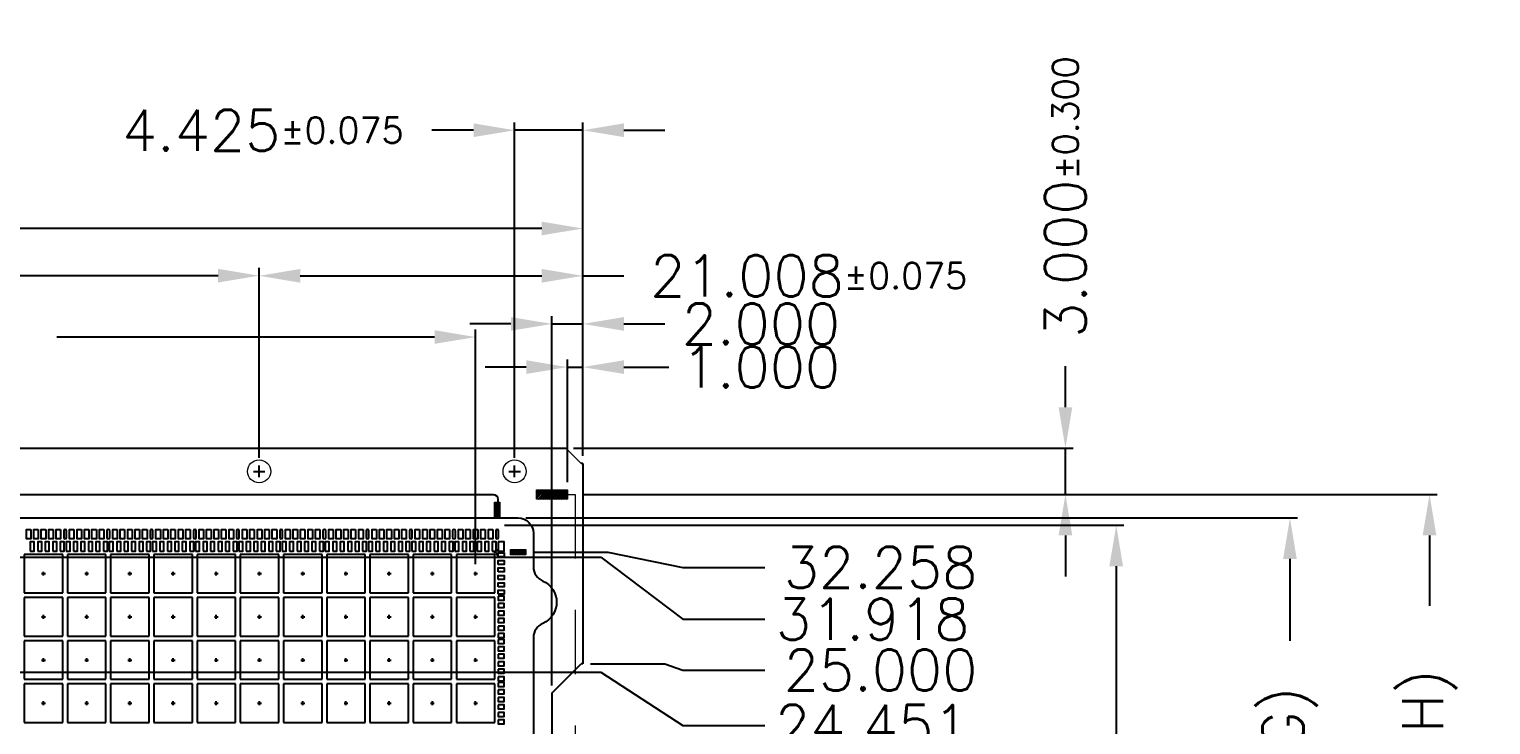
# Model space of a CAD drawing. Header units: millimetres. Extents: x 391.1 to 402, y 88.4 to 94.9.
# Drawn here: x 399.154 to 402, y 93.301 to 94.656 of the extents above; entities that cross this region are included whole.
import ezdxf

# ---------------------------------------------------------------- set-up
doc = ezdxf.new("R2010")
doc.units = ezdxf.units.MM
doc.header["$LTSCALE"] = 0.5
doc.header["$PDMODE"] = 98
for name, pattern in [('CENTER', [50.8, 31.75, -6.35, 6.35, -6.35]), ('HIDDEN', [0.375, 0.25, -0.125]), ('PHANTOM2', [31.75, 15.875, -3.175, 3.175, -3.175, 3.175, -3.175])]:
    doc.linetypes.add(name, pattern=pattern)
for name, color, linetype in [('BTM', 7, 'HIDDEN'), ('CEN', 2, 'CENTER'), ('DIM', 3, 'Continuous'), ('MOLD', 6, 'Continuous'), ('PKG', 1, 'PHANTOM2')]:
    doc.layers.add(name, color=color, linetype=linetype)
doc.styles.add('SIMPLEX', font='simplex.shx', dxfattribs={"bigfont": 'AllInOneBig.shx'})
doc.dimstyles.new('SHEET1', dxfattribs={"dimtxt": 0.08, "dimasz": 0.08, "dimexe": 0.015, "dimexo": 0.015, "dimgap": 0.027, "dimtad": 1, "dimdec": 3, "dimlfac": 33.333333, "dimrnd": 0.0005, "dimzin": 1, "dimtxsty": 'SIMPLEX', "dimcen": 0.1905, "dimclrd": 256, "dimclre": 256, "dimclrt": 256, "dimazin": 3, "dimtp": 0.03, "dimtm": 0.05, "dimtfac": 0.8, "dimtdec": 3, "dimtmove": 0, "dimatfit": 3, "dimfxl": 0.05, "dimtzin": 4, "dimlwd": -1, "dimlwe": -1})

# ---------------------------------------------------------------- blocks, each defined once
blk = doc.blocks.new('*D106')
at = {"layer": 'Defpoints', "color": 0, "ltscale": 0.1, "transparency": 16777216}
for p in [(396.3719, 93.6269), (400.5871, 93.5063), (396.3623, 92.6694)]:
    blk.add_point(p, dxfattribs=at)
at = {"layer": 'DIM', "ltscale": 0.1, "transparency": 16777216}
for p, q in [((396.3869, 93.6269), (400.2671, 93.6269)), ((400.2671, 93.6269), (400.4271, 93.5063)), ((400.4271, 93.5063), (400.5871, 93.5063))]:
    blk.add_line(p, q, dxfattribs=at)
at = {"layer": 'DIM', "ltscale": 0.1, "transparency": 16777216, "insert": (400.7969, 93.5063), "char_height": 0.08, "attachment_point": 5, "style": 'SIMPLEX'}
blk.add_mtext('\\A1;31.918', dxfattribs=at)
blk = doc.blocks.new('*D110')
at = {"layer": 'Defpoints', "color": 0, "ltscale": 0.1, "transparency": 16777216}
for p in [(400.1213, 93.6371), (400.5871, 93.6071), (396.3623, 92.6694)]:
    blk.add_point(p, dxfattribs=at)
at = {"layer": 'DIM', "ltscale": 0.1, "transparency": 16777216}
for p, q in [((400.1363, 93.6371), (400.2813, 93.6371)), ((400.2813, 93.6371), (400.4271, 93.6071)), ((400.4271, 93.6071), (400.5871, 93.6071))]:
    blk.add_line(p, q, dxfattribs=at)
at = {"layer": 'DIM', "ltscale": 0.1, "transparency": 16777216, "insert": (400.8122, 93.6071), "char_height": 0.08, "attachment_point": 5, "style": 'SIMPLEX'}
blk.add_mtext('\\A1;32.258', dxfattribs=at)
blk = doc.blocks.new('*D111')
at = {"layer": 'Defpoints', "color": 0, "ltscale": 0.1, "transparency": 16777216}
for p in [(396.3719, 93.4029), (400.5871, 93.2991), (396.3623, 92.6694)]:
    blk.add_point(p, dxfattribs=at)
at = {"layer": 'DIM', "ltscale": 0.1, "transparency": 16777216}
for p, q in [((396.3869, 93.4029), (400.2671, 93.4029)), ((400.2671, 93.4029), (400.4271, 93.2991)), ((400.4271, 93.2991), (400.5871, 93.2991))]:
    blk.add_line(p, q, dxfattribs=at)
at = {"layer": 'DIM', "ltscale": 0.1, "transparency": 16777216, "insert": (400.795, 93.2991), "char_height": 0.08, "attachment_point": 5, "style": 'SIMPLEX'}
blk.add_mtext('\\A1;24.451', dxfattribs=at)
blk = doc.blocks.new('*D112')
at = {"layer": 'Defpoints', "color": 0, "ltscale": 0.1, "transparency": 16777216}
for p in [(400.1993, 93.8394), (401.1722, 93.8394), (400.2173, 93.7494)]:
    blk.add_point(p, dxfattribs=at)
at = {"layer": 'DIM', "ltscale": 0.1, "transparency": 16777216}
for p, q in [((401.1722, 93.9194), (401.1722, 93.9994)), ((400.2143, 93.8394), (401.1872, 93.8394)), ((401.1722, 93.7494), (401.1722, 93.8394)), ((400.2323, 93.7494), (401.1872, 93.7494)), ((401.1722, 93.6694), (401.1722, 93.5894))]:
    blk.add_line(p, q, dxfattribs=at)
for points in [[(401.1588, 93.9194), (401.1855, 93.9194), (401.1722, 93.8394)], [(401.1588, 93.6694), (401.1855, 93.6694), (401.1722, 93.7494)]]:
    blk.add_solid(points, dxfattribs=at)
at = {"layer": 'DIM', "ltscale": 0.1, "transparency": 16777216, "insert": (401.1722, 94.3288), "char_height": 0.08, "attachment_point": 5, "rotation": 90, "style": 'SIMPLEX'}
blk.add_mtext('\\A1;3.000\\H0.05;%%P0.300', dxfattribs=at)
blk = doc.blocks.new('*D113')
at = {"layer": 'Defpoints', "color": 0, "ltscale": 0.1, "transparency": 16777216}
for p in [(400.2323, 93.9975), (400.2323, 93.8094), (400.2023, 93.7584)]:
    blk.add_point(p, dxfattribs=at)
at = {"layer": 'DIM', "ltscale": 0.1, "transparency": 16777216}
for p, q in [((400.2023, 93.7734), (400.2023, 94.0125)), ((400.2323, 93.8244), (400.2323, 94.0125)), ((400.1223, 93.9975), (400.0423, 93.9975)), ((400.2023, 93.9975), (400.2323, 93.9975)), ((400.3123, 93.9975), (400.3999, 93.9975))]:
    blk.add_line(p, q, dxfattribs=at)
for points in [[(400.1223, 94.0109), (400.1223, 93.9842), (400.2023, 93.9975)], [(400.3123, 94.0109), (400.3123, 93.9842), (400.2323, 93.9975)]]:
    blk.add_solid(points, dxfattribs=at)
at = {"layer": 'DIM', "ltscale": 0.1, "transparency": 16777216, "insert": (400.5793, 93.9975), "char_height": 0.08, "attachment_point": 5, "style": 'SIMPLEX'}
blk.add_mtext('\\A1;1.000', dxfattribs=at)
blk = doc.blocks.new('*D114')
at = {"layer": 'Defpoints', "color": 0, "ltscale": 0.1, "transparency": 16777216}
for p in [(400.2323, 94.0817), (400.2323, 93.8094), (400.1723, 93.3624)]:
    blk.add_point(p, dxfattribs=at)
at = {"layer": 'DIM', "ltscale": 0.1, "transparency": 16777216}
for p, q in [((400.1723, 93.3774), (400.1723, 94.0967)), ((400.2323, 93.8244), (400.2323, 94.0967)), ((400.0923, 94.0817), (400.0123, 94.0817)), ((400.1723, 94.0817), (400.2323, 94.0817)), ((400.3123, 94.0817), (400.3923, 94.0817))]:
    blk.add_line(p, q, dxfattribs=at)
for points in [[(400.0923, 94.095), (400.0923, 94.0684), (400.1723, 94.0817)], [(400.3123, 94.095), (400.3123, 94.0684), (400.2323, 94.0817)]]:
    blk.add_solid(points, dxfattribs=at)
at = {"layer": 'DIM', "ltscale": 0.1, "transparency": 16777216, "insert": (400.5793, 94.0817), "char_height": 0.08, "attachment_point": 5, "style": 'SIMPLEX'}
blk.add_mtext('\\A1;2.000', dxfattribs=at)
blk = doc.blocks.new('*D115')
at = {"layer": 'Defpoints', "color": 0, "ltscale": 0.1, "transparency": 16777216}
for p in [(400.2323, 94.1754), (399.602, 93.8056), (400.2323, 93.8094)]:
    blk.add_point(p, dxfattribs=at)
at = {"layer": 'DIM', "ltscale": 0.1, "transparency": 16777216}
for p, q in [((399.602, 93.8206), (399.602, 94.1904)), ((400.2323, 93.8244), (400.2323, 94.1904)), ((399.682, 94.1754), (400.1523, 94.1754)), ((400.2323, 94.1754), (400.3123, 94.1754))]:
    blk.add_line(p, q, dxfattribs=at)
for points in [[(399.682, 94.1888), (399.682, 94.1621), (399.602, 94.1754)], [(400.1523, 94.1888), (400.1523, 94.1621), (400.2323, 94.1754)]]:
    blk.add_solid(points, dxfattribs=at)
at = {"layer": 'DIM', "ltscale": 0.1, "transparency": 16777216, "insert": (400.6721, 94.1754), "char_height": 0.08, "attachment_point": 5, "style": 'SIMPLEX'}
blk.add_mtext('\\A1;21.008\\H0.05;%%P0.075', dxfattribs=at)
blk = doc.blocks.new('*D142')
at = {"layer": 'Defpoints', "color": 0, "ltscale": 0.1, "transparency": 16777216}
for p in [(400.2323, 94.2676), (392.4923, 93.8094), (400.2323, 93.8094)]:
    blk.add_point(p, dxfattribs=at)
at = {"layer": 'DIM', "ltscale": 0.1, "transparency": 16777216}
for p, q in [((392.4923, 93.8244), (392.4923, 94.2826)), ((392.5723, 94.2676), (395.0168, 94.2676)), ((400.1523, 94.2676), (395.8184, 94.2676)), ((400.2323, 93.8244), (400.2323, 94.2826))]:
    blk.add_line(p, q, dxfattribs=at)
for points in [[(392.5723, 94.2809), (392.5723, 94.2543), (392.4923, 94.2676)], [(400.1523, 94.2809), (400.1523, 94.2543), (400.2323, 94.2676)]]:
    blk.add_solid(points, dxfattribs=at)
at = {"layer": 'DIM', "ltscale": 0.1, "transparency": 16777216, "insert": (395.4176, 94.2676), "char_height": 0.08, "attachment_point": 5, "style": 'SIMPLEX'}
blk.add_mtext('\\A1;258.000\\H0.05;%%p0.100', dxfattribs=at)
blk = doc.blocks.new('*D152')
at = {"layer": 'Defpoints', "color": 0, "ltscale": 0.1, "transparency": 16777216}
for p in [(400.2323, 93.4194), (400.5871, 93.4071), (396.3623, 92.6694)]:
    blk.add_point(p, dxfattribs=at)
at = {"layer": 'DIM', "ltscale": 0.1, "transparency": 16777216}
for p, q in [((400.2473, 93.4194), (400.3923, 93.4194)), ((400.3923, 93.4194), (400.4271, 93.4071)), ((400.4271, 93.4071), (400.5871, 93.4071))]:
    blk.add_line(p, q, dxfattribs=at)
at = {"layer": 'DIM', "ltscale": 0.1, "transparency": 16777216, "insert": (400.8122, 93.4071), "char_height": 0.08, "attachment_point": 5, "style": 'SIMPLEX'}
blk.add_mtext('\\A1;25.000', dxfattribs=at)
blk = doc.blocks.new('*D153')
at = {"layer": 'Defpoints', "color": 0, "ltscale": 0.1, "transparency": 16777216}
for p in [(400.1063, 93.7036), (400.1062, 91.6351), (401.6094, 91.6351)]:
    blk.add_point(p, dxfattribs=at)
at = {"layer": 'DIM', "ltscale": 0.1, "transparency": 16777216}
for p, q in [((400.1213, 93.7036), (401.6244, 93.7036)), ((401.6094, 93.6236), (401.6094, 93.4644)), ((401.6094, 91.7151), (401.6094, 91.8751)), ((400.1212, 91.6351), (401.6244, 91.6351))]:
    blk.add_line(p, q, dxfattribs=at)
for points in [[(401.5961, 93.6236), (401.6227, 93.6236), (401.6094, 93.7036)], [(401.5961, 91.7151), (401.6227, 91.7151), (401.6094, 91.6351)]]:
    blk.add_solid(points, dxfattribs=at)
at = {"layer": 'DIM', "ltscale": 0.1, "transparency": 16777216, "insert": (401.6094, 92.6697), "char_height": 0.08, "attachment_point": 5, "rotation": 90, "style": 'SIMPLEX'}
blk.add_mtext('\\A1;68.95X122.52(MOLD PKG)', dxfattribs=at)
blk = doc.blocks.new('*D154')
at = {"layer": 'Defpoints', "color": 0, "ltscale": 0.1, "transparency": 16777216}
for p in [(400.0646, 93.6894), (401.2711, 93.6894), (400.0646, 91.6494)]:
    blk.add_point(p, dxfattribs=at)
at = {"layer": 'DIM', "ltscale": 0.1, "transparency": 16777216}
for p, q in [((400.0796, 93.6894), (401.2861, 93.6894)), ((401.2711, 93.6094), (401.2711, 93.2373)), ((401.2711, 91.7294), (401.2711, 92.1014)), ((400.0796, 91.6494), (401.2861, 91.6494))]:
    blk.add_line(p, q, dxfattribs=at)
for points in [[(401.2577, 93.6094), (401.2844, 93.6094), (401.2711, 93.6894)], [(401.2577, 91.7294), (401.2844, 91.7294), (401.2711, 91.6494)]]:
    blk.add_solid(points, dxfattribs=at)
at = {"layer": 'DIM', "ltscale": 0.1, "transparency": 16777216, "insert": (401.2711, 92.6694), "char_height": 0.08, "attachment_point": 5, "rotation": 90, "style": 'SIMPLEX'}
blk.add_mtext('\\A1;68.000X119.820\\P(EFFECTIVE AREA)', dxfattribs=at)
blk = doc.blocks.new('*D155')
at = {"layer": 'Defpoints', "color": 0, "ltscale": 0.1, "transparency": 16777216}
for p in [(399.602, 94.1757), (393.1225, 93.8056), (399.602, 93.8056)]:
    blk.add_point(p, dxfattribs=at)
at = {"layer": 'DIM', "ltscale": 0.1, "transparency": 16777216}
for p, q in [((393.1225, 93.8206), (393.1225, 94.1907)), ((399.602, 93.8206), (399.602, 94.1907)), ((393.2025, 94.1757), (396.4193, 94.1757)), ((399.522, 94.1757), (398.2991, 94.1757))]:
    blk.add_line(p, q, dxfattribs=at)
for points in [[(393.2025, 94.189), (393.2025, 94.1624), (393.1225, 94.1757)], [(399.522, 94.189), (399.522, 94.1624), (399.602, 94.1757)]]:
    blk.add_solid(points, dxfattribs=at)
at = {"layer": 'DIM', "ltscale": 0.1, "transparency": 16777216, "insert": (397.3592, 94.1757), "char_height": 0.08, "attachment_point": 5, "style": 'SIMPLEX'}
blk.add_mtext('\\A1;(19.635{\\H0.05;%%P0.025}X11=)215.985{\\H0.05;%%P0.050}', dxfattribs=at)
blk = doc.blocks.new('*D156')
at = {"layer": 'Defpoints', "color": 0, "ltscale": 0.1, "transparency": 16777216}
for p in [(400.0235, 94.0561), (396.5734, 93.5988), (400.0235, 93.5988)]:
    blk.add_point(p, dxfattribs=at)
at = {"layer": 'DIM', "ltscale": 0.1, "transparency": 16777216}
for p, q in [((396.5734, 93.6138), (396.5734, 94.0711)), ((400.0235, 93.6138), (400.0235, 94.0711)), ((396.6534, 94.0561), (397.3891, 94.0561)), ((399.9435, 94.0561), (399.2078, 94.0561))]:
    blk.add_line(p, q, dxfattribs=at)
for points in [[(396.6534, 94.0694), (396.6534, 94.0428), (396.5734, 94.0561)], [(399.9435, 94.0694), (399.9435, 94.0428), (400.0235, 94.0561)]]:
    blk.add_solid(points, dxfattribs=at)
at = {"layer": 'DIM', "ltscale": 0.1, "transparency": 16777216, "insert": (398.2985, 94.0561), "char_height": 0.08, "attachment_point": 5, "style": 'SIMPLEX'}
blk.add_mtext('\\A1;(2.805{\\H0.05;%%P0.025}X41=)115.005{\\H0.05;%%P0.050}', dxfattribs=at)
blk = doc.blocks.new('*D160')
at = {"layer": 'Defpoints', "color": 0, "ltscale": 0.1, "transparency": 16777216}
for p in [(400.2173, 93.7494), (401.8812, 93.7494), (400.2173, 91.5894)]:
    blk.add_point(p, dxfattribs=at)
at = {"layer": 'DIM', "linetype": 'ByBlock', "ltscale": 0.1, "transparency": 16777216}
for p, q in [((400.2323, 93.7494), (401.8962, 93.7494)), ((401.8812, 93.6694), (401.8812, 93.5326)), ((401.8812, 91.6694), (401.8812, 91.8062)), ((400.2323, 91.5894), (401.8962, 91.5894))]:
    blk.add_line(p, q, dxfattribs=at)
at = {"layer": 'DIM', "ltscale": 0.1, "transparency": 16777216}
for points in [[(401.8678, 93.6694), (401.8945, 93.6694), (401.8812, 93.7494)], [(401.8678, 91.6694), (401.8945, 91.6694), (401.8812, 91.5894)]]:
    blk.add_solid(points, dxfattribs=at)
at = {"layer": 'DIM', "ltscale": 0.1, "transparency": 16777216, "insert": (401.8812, 92.6694), "char_height": 0.08, "attachment_point": 5, "rotation": 90, "style": 'SIMPLEX'}
blk.add_mtext('\\A1;72.000%%P0.500(TAPE WIDTH)', dxfattribs=at)
blk = doc.blocks.new('*U103')
at = {"layer": 'CEN', "ltscale": 0.005}
for p, q in [((-0.00375, 0), (0.00375, 0)), ((0, -0.00375), (0, 0.00375))]:
    blk.add_line(p, q, dxfattribs=at)
at = {"layer": 'PKG', "ltscale": 0.05}
blk.add_lwpolyline([(-0.0375, -0.0375), (0.0375, -0.0375), (0.0375, 0.0375), (-0.0375, 0.0375)], close=True, dxfattribs=at)
blk = doc.blocks.new('*U104')
at = {"color": 0, "linetype": 'ByBlock', "lineweight": -2, "transparency": 16777216}
for p in [(2.60865, 1.8513), (2.6928, 1.8513), (2.77695, 1.8513), (2.8611, 1.8513), (2.94525, 1.8513), (3.0294, 1.8513), (3.11355, 1.8513), (3.1977, 1.8513), (3.28185, 1.8513), (3.366, 1.8513), (3.45015, 1.8513), (2.60865, 1.76715), (2.6928, 1.76715), (2.77695, 1.76715), (2.8611, 1.76715), (2.94525, 1.76715), (3.0294, 1.76715), (3.11355, 1.76715), (3.1977, 1.76715), (3.28185, 1.76715), (3.366, 1.76715), (3.45015, 1.76715), (2.60865, 1.683), (2.6928, 1.683), (2.77695, 1.683), (2.8611, 1.683), (2.94525, 1.683), (3.0294, 1.683), (3.11355, 1.683), (3.1977, 1.683), (3.28185, 1.683), (3.366, 1.683), (3.45015, 1.683), (2.60865, 1.59885), (2.6928, 1.59885), (2.77695, 1.59885), (2.8611, 1.59885), (2.94525, 1.59885), (3.0294, 1.59885), (3.11355, 1.59885), (3.1977, 1.59885), (3.28185, 1.59885), (3.366, 1.59885), (3.45015, 1.59885)]:
    blk.add_blockref('*U103', p, dxfattribs=at)
blk = doc.blocks.new('*D208')
at = {"layer": 'Defpoints', "color": 0, "ltscale": 0.1, "transparency": 16777216}
for p in [(400.0995, 94.4591), (400.0995, 93.8056), (400.2323, 93.8094)]:
    blk.add_point(p, dxfattribs=at)
at = {"layer": 'DIM', "ltscale": 0.1, "transparency": 16777216}
for p, q in [((400.0995, 93.8206), (400.0995, 94.4741)), ((400.2323, 93.8244), (400.2323, 94.4741)), ((400.0195, 94.4591), (399.9384, 94.4591)), ((400.2323, 94.4591), (400.0995, 94.4591)), ((400.3123, 94.4591), (400.3923, 94.4591))]:
    blk.add_line(p, q, dxfattribs=at)
for points in [[(400.0195, 94.4725), (400.0195, 94.4458), (400.0995, 94.4591)], [(400.3123, 94.4725), (400.3123, 94.4458), (400.2323, 94.4591)]]:
    blk.add_solid(points, dxfattribs=at)
at = {"layer": 'DIM', "ltscale": 0.1, "transparency": 16777216, "insert": (399.609, 94.4591), "char_height": 0.08, "attachment_point": 5, "rotation": 0, "style": 'SIMPLEX'}
blk.add_mtext('\\A1;4.425\\H0.05;%%P0.075', dxfattribs=at)

msp = doc.modelspace()

# ---------------------------------------------------------------- hatches: boundary and pattern name
at = {"ltscale": 0.1}
h = msp.add_hatch(dxfattribs=at)
h.set_pattern_fill('ANSI31', color=256, scale=0.001, style=0)
h.set_pattern_definition([(45, (396.3622512, 92.6693945), (-0.002245064, 0.002245064), [])])
h.paths.add_polyline_path([(400.202251, 93.758395), (400.142251, 93.758395), (400.142251, 93.749395), (400.202251, 93.749395)])
h.paths.add_polyline_path([(400.202251, 93.749395), (400.142251, 93.749395), (400.142251, 93.740395), (400.202251, 93.740395)])
h = msp.add_hatch(dxfattribs=at)
h.set_pattern_fill('ANSI31', color=256, scale=0.001, style=0)
h.set_pattern_definition([(45, (396.444901, 92.6693945), (-0.002245064, 0.002245064), [])])
h.paths.add_polyline_path([(400.060351, 93.734395), (400.070851, 93.734395), (400.070851, 93.718645), (400.060351, 93.718645)])
h.paths.add_polyline_path([(400.060351, 93.718645), (400.070851, 93.718645), (400.070851, 93.711412), (400.060351, 93.711412)])
h.paths.add_polyline_path([(400.060351, 93.711412), (400.070851, 93.711412), (400.070851, 93.704395), (400.060351, 93.704395)])
h = msp.add_hatch(dxfattribs=at)
h.set_pattern_fill('ANSI31', color=256, scale=0.001, style=0)
h.set_pattern_definition([(45, (396.3712514, 92.6687154), (-0.002245064, 0.002245064), [])])
h.paths.add_polyline_path([(400.091251, 93.63187), (400.121251, 93.63187), (400.121251, 93.64237), (400.091251, 93.64237)])

# ---------------------------------------------------------------- linework, layer by layer
at = {"ltscale": 0.3}
for p, q in [((392.525251, 93.839395), (400.199251, 93.839395)), ((400.232251, 93.809395), (400.232251, 93.419395)), ((400.172251, 93.362395), (400.229251, 93.419395)), ((400.232251, 93.419395), (400.229251, 93.419395)), ((400.172251, 93.362395), (400.172251, 92.861395))]:
    msp.add_line(p, q, dxfattribs=at)
at = {"lineweight": 0, "ltscale": 0.1}
msp.add_line((400.229251, 93.809395), (400.199251, 93.839395), dxfattribs=at)
at = {"color": 1, "ltscale": 0.1}
for p, q in [((399.590776, 93.794395), (399.613276, 93.794395)), ((399.602026, 93.783145), (399.602026, 93.805645)), ((400.088251, 93.794395), (400.110751, 93.794395)), ((400.099501, 93.783145), (400.099501, 93.805645))]:
    msp.add_line(p, q, dxfattribs=at)
at = {"ltscale": 0.1}
msp.add_line((400.232251, 93.809395), (400.229251, 93.809395), dxfattribs=at)
at = {"linetype": 'HIDDEN', "lineweight": 0}
for points in [[(400.142251, 93.758395), (400.202251, 93.758395), (400.202251, 93.740395), (400.142251, 93.740395)], [(400.070851, 93.704395), (400.060351, 93.704395), (400.060351, 93.734395), (400.070851, 93.734395)], [(400.121251, 93.64237), (400.121251, 93.63187), (400.091251, 93.63187), (400.091251, 93.64237)]]:
    msp.add_lwpolyline(points, close=True, dxfattribs=at)
at = {"color": 2, "linetype": 'HIDDEN', "lineweight": 0}
msp.add_lwpolyline([(392.507251, 93.749395), (400.217251, 93.749395), (400.217251, 91.589395), (392.507251, 91.589395)], close=True, dxfattribs=at)
at = {"color": 6, "linetype": 'Continuous', "lineweight": 25}
msp.add_lwpolyline([(400.067252, 93.703645), (400.067252, 93.739645, 0.41421356), (400.058252, 93.748645), (396.538651, 93.748645, 0.41421356), (396.529651, 93.739645), (396.529651, 93.703645)], format="xyb", dxfattribs=at)
at = {"ltscale": 0.1}
for points in [[(399.157201, 93.68092), (399.157201, 93.66292), (399.148651, 93.66292), (399.148651, 93.68092)], [(399.171751, 93.68092), (399.171751, 93.66292), (399.163201, 93.66292), (399.163201, 93.68092)], [(399.186301, 93.68092), (399.186301, 93.66292), (399.177751, 93.66292), (399.177751, 93.68092)], [(399.200851, 93.68092), (399.200851, 93.66292), (399.192301, 93.66292), (399.192301, 93.68092)], [(399.215401, 93.68092), (399.215401, 93.66292), (399.206851, 93.66292), (399.206851, 93.68092)], [(399.241351, 93.68092), (399.241351, 93.66292), (399.232801, 93.66292), (399.232801, 93.68092)], [(399.255901, 93.68092), (399.255901, 93.66292), (399.247351, 93.66292), (399.247351, 93.68092)], [(399.270451, 93.68092), (399.270451, 93.66292), (399.261901, 93.66292), (399.261901, 93.68092)], [(399.285001, 93.68092), (399.285001, 93.66292), (399.276451, 93.66292), (399.276451, 93.68092)], [(399.299551, 93.68092), (399.299551, 93.66292), (399.291001, 93.66292), (399.291001, 93.68092)], [(399.325501, 93.68092), (399.325501, 93.66292), (399.316951, 93.66292), (399.316951, 93.68092)], [(399.340051, 93.68092), (399.340051, 93.66292), (399.331501, 93.66292), (399.331501, 93.68092)], [(399.354601, 93.68092), (399.354601, 93.66292), (399.346051, 93.66292), (399.346051, 93.68092)], [(399.369151, 93.68092), (399.369151, 93.66292), (399.360601, 93.66292), (399.360601, 93.68092)], [(399.383701, 93.68092), (399.383701, 93.66292), (399.375151, 93.66292), (399.375151, 93.68092)], [(399.409651, 93.68092), (399.409651, 93.66292), (399.401101, 93.66292), (399.401101, 93.68092)], [(399.424201, 93.68092), (399.424201, 93.66292), (399.415651, 93.66292), (399.415651, 93.68092)], [(399.438751, 93.68092), (399.438751, 93.66292), (399.430201, 93.66292), (399.430201, 93.68092)], [(399.453301, 93.68092), (399.453301, 93.66292), (399.444751, 93.66292), (399.444751, 93.68092)], [(399.467851, 93.68092), (399.467851, 93.66292), (399.459301, 93.66292), (399.459301, 93.68092)], [(399.493801, 93.68092), (399.493801, 93.66292), (399.485251, 93.66292), (399.485251, 93.68092)], [(399.508351, 93.68092), (399.508351, 93.66292), (399.499801, 93.66292), (399.499801, 93.68092)], [(399.522901, 93.68092), (399.522901, 93.66292), (399.514351, 93.66292), (399.514351, 93.68092)], [(399.537451, 93.68092), (399.537451, 93.66292), (399.528901, 93.66292), (399.528901, 93.68092)], [(399.552001, 93.68092), (399.552001, 93.66292), (399.543451, 93.66292), (399.543451, 93.68092)], [(399.577951, 93.68092), (399.577951, 93.66292), (399.569401, 93.66292), (399.569401, 93.68092)], [(399.592501, 93.68092), (399.592501, 93.66292), (399.583951, 93.66292), (399.583951, 93.68092)], [(399.607051, 93.68092), (399.607051, 93.66292), (399.598501, 93.66292), (399.598501, 93.68092)], [(399.621601, 93.68092), (399.621601, 93.66292), (399.613051, 93.66292), (399.613051, 93.68092)], [(399.636151, 93.68092), (399.636151, 93.66292), (399.627601, 93.66292), (399.627601, 93.68092)], [(399.662101, 93.68092), (399.662101, 93.66292), (399.653551, 93.66292), (399.653551, 93.68092)], [(399.676651, 93.68092), (399.676651, 93.66292), (399.668101, 93.66292), (399.668101, 93.68092)], [(399.691201, 93.68092), (399.691201, 93.66292), (399.682651, 93.66292), (399.682651, 93.68092)], [(399.705751, 93.68092), (399.705751, 93.66292), (399.697201, 93.66292), (399.697201, 93.68092)], [(399.720301, 93.68092), (399.720301, 93.66292), (399.711751, 93.66292), (399.711751, 93.68092)], [(399.746251, 93.68092), (399.746251, 93.66292), (399.737701, 93.66292), (399.737701, 93.68092)], [(399.760801, 93.68092), (399.760801, 93.66292), (399.752251, 93.66292), (399.752251, 93.68092)], [(399.775351, 93.68092), (399.775351, 93.66292), (399.766801, 93.66292), (399.766801, 93.68092)], [(399.789901, 93.68092), (399.789901, 93.66292), (399.781351, 93.66292), (399.781351, 93.68092)], [(399.804451, 93.68092), (399.804451, 93.66292), (399.795901, 93.66292), (399.795901, 93.68092)], [(399.830401, 93.68092), (399.830401, 93.66292), (399.821851, 93.66292), (399.821851, 93.68092)], [(399.844951, 93.68092), (399.844951, 93.66292), (399.836401, 93.66292), (399.836401, 93.68092)], [(399.859501, 93.68092), (399.859501, 93.66292), (399.850951, 93.66292), (399.850951, 93.68092)], [(399.874051, 93.68092), (399.874051, 93.66292), (399.865501, 93.66292), (399.865501, 93.68092)], [(399.888601, 93.68092), (399.888601, 93.66292), (399.880051, 93.66292), (399.880051, 93.68092)], [(399.914551, 93.68092), (399.914551, 93.66292), (399.906001, 93.66292), (399.906001, 93.68092)], [(399.929101, 93.68092), (399.929101, 93.66292), (399.920551, 93.66292), (399.920551, 93.68092)], [(399.943651, 93.68092), (399.943651, 93.66292), (399.935101, 93.66292), (399.935101, 93.68092)], [(399.958201, 93.68092), (399.958201, 93.66292), (399.949651, 93.66292), (399.949651, 93.68092)], [(399.972751, 93.68092), (399.972751, 93.66292), (399.964201, 93.66292), (399.964201, 93.68092)], [(399.998701, 93.68092), (399.998701, 93.66292), (399.990151, 93.66292), (399.990151, 93.68092)], [(400.013251, 93.68092), (400.013251, 93.66292), (400.004701, 93.66292), (400.004701, 93.68092)], [(400.027801, 93.68092), (400.027801, 93.66292), (400.019251, 93.66292), (400.019251, 93.68092)], [(400.042351, 93.68092), (400.042351, 93.66292), (400.033801, 93.66292), (400.033801, 93.68092)], [(400.056901, 93.68092), (400.056901, 93.66292), (400.048351, 93.66292), (400.048351, 93.68092)], [(399.156301, 93.63892), (399.164101, 93.63892), (399.164101, 93.65692), (399.156301, 93.65692)], [(399.170851, 93.63892), (399.178651, 93.63892), (399.178651, 93.65692), (399.170851, 93.65692)], [(399.185401, 93.63892), (399.193201, 93.63892), (399.193201, 93.65692), (399.185401, 93.65692)], [(399.199951, 93.63892), (399.207751, 93.63892), (399.207751, 93.65692), (399.199951, 93.65692)], [(399.214501, 93.63892), (399.222301, 93.63892), (399.222301, 93.65692), (399.214501, 93.65692)], [(399.225901, 93.63892), (399.233701, 93.63892), (399.233701, 93.65692), (399.225901, 93.65692)], [(399.240451, 93.63892), (399.248251, 93.63892), (399.248251, 93.65692), (399.240451, 93.65692)], [(399.255001, 93.63892), (399.262801, 93.63892), (399.262801, 93.65692), (399.255001, 93.65692)], [(399.269551, 93.63892), (399.277351, 93.63892), (399.277351, 93.65692), (399.269551, 93.65692)], [(399.284101, 93.63892), (399.291901, 93.63892), (399.291901, 93.65692), (399.284101, 93.65692)], [(399.298651, 93.63892), (399.306451, 93.63892), (399.306451, 93.65692), (399.298651, 93.65692)], [(399.310051, 93.63892), (399.317851, 93.63892), (399.317851, 93.65692), (399.310051, 93.65692)], [(399.324601, 93.63892), (399.332401, 93.63892), (399.332401, 93.65692), (399.324601, 93.65692)], [(399.339151, 93.63892), (399.346951, 93.63892), (399.346951, 93.65692), (399.339151, 93.65692)], [(399.353701, 93.63892), (399.361501, 93.63892), (399.361501, 93.65692), (399.353701, 93.65692)], [(399.368251, 93.63892), (399.376051, 93.63892), (399.376051, 93.65692), (399.368251, 93.65692)], [(399.382801, 93.63892), (399.390601, 93.63892), (399.390601, 93.65692), (399.382801, 93.65692)], [(399.394201, 93.63892), (399.402001, 93.63892), (399.402001, 93.65692), (399.394201, 93.65692)], [(399.408751, 93.63892), (399.416551, 93.63892), (399.416551, 93.65692), (399.408751, 93.65692)], [(399.423301, 93.63892), (399.431101, 93.63892), (399.431101, 93.65692), (399.423301, 93.65692)], [(399.437851, 93.63892), (399.445651, 93.63892), (399.445651, 93.65692), (399.437851, 93.65692)], [(399.452401, 93.63892), (399.460201, 93.63892), (399.460201, 93.65692), (399.452401, 93.65692)], [(399.466951, 93.63892), (399.474751, 93.63892), (399.474751, 93.65692), (399.466951, 93.65692)], [(399.478351, 93.63892), (399.486151, 93.63892), (399.486151, 93.65692), (399.478351, 93.65692)], [(399.492901, 93.63892), (399.500701, 93.63892), (399.500701, 93.65692), (399.492901, 93.65692)], [(399.507451, 93.63892), (399.515251, 93.63892), (399.515251, 93.65692), (399.507451, 93.65692)], [(399.522001, 93.63892), (399.529801, 93.63892), (399.529801, 93.65692), (399.522001, 93.65692)], [(399.536551, 93.63892), (399.544351, 93.63892), (399.544351, 93.65692), (399.536551, 93.65692)], [(399.551101, 93.63892), (399.558901, 93.63892), (399.558901, 93.65692), (399.551101, 93.65692)], [(399.562501, 93.63892), (399.570301, 93.63892), (399.570301, 93.65692), (399.562501, 93.65692)], [(399.577051, 93.63892), (399.584851, 93.63892), (399.584851, 93.65692), (399.577051, 93.65692)], [(399.591601, 93.63892), (399.599401, 93.63892), (399.599401, 93.65692), (399.591601, 93.65692)], [(399.606151, 93.63892), (399.613951, 93.63892), (399.613951, 93.65692), (399.606151, 93.65692)], [(399.620701, 93.63892), (399.628501, 93.63892), (399.628501, 93.65692), (399.620701, 93.65692)], [(399.635251, 93.63892), (399.643051, 93.63892), (399.643051, 93.65692), (399.635251, 93.65692)], [(399.646651, 93.63892), (399.654451, 93.63892), (399.654451, 93.65692), (399.646651, 93.65692)], [(399.661201, 93.63892), (399.669001, 93.63892), (399.669001, 93.65692), (399.661201, 93.65692)], [(399.675751, 93.63892), (399.683551, 93.63892), (399.683551, 93.65692), (399.675751, 93.65692)], [(399.690301, 93.63892), (399.698101, 93.63892), (399.698101, 93.65692), (399.690301, 93.65692)], [(399.704851, 93.63892), (399.712651, 93.63892), (399.712651, 93.65692), (399.704851, 93.65692)], [(399.719401, 93.63892), (399.727201, 93.63892), (399.727201, 93.65692), (399.719401, 93.65692)], [(399.730801, 93.63892), (399.738601, 93.63892), (399.738601, 93.65692), (399.730801, 93.65692)], [(399.745351, 93.63892), (399.753151, 93.63892), (399.753151, 93.65692), (399.745351, 93.65692)], [(399.759901, 93.63892), (399.767701, 93.63892), (399.767701, 93.65692), (399.759901, 93.65692)], [(399.774451, 93.63892), (399.782251, 93.63892), (399.782251, 93.65692), (399.774451, 93.65692)], [(399.789001, 93.63892), (399.796801, 93.63892), (399.796801, 93.65692), (399.789001, 93.65692)], [(399.803551, 93.63892), (399.811351, 93.63892), (399.811351, 93.65692), (399.803551, 93.65692)], [(399.814951, 93.63892), (399.822751, 93.63892), (399.822751, 93.65692), (399.814951, 93.65692)], [(399.829501, 93.63892), (399.837301, 93.63892), (399.837301, 93.65692), (399.829501, 93.65692)], [(399.844051, 93.63892), (399.851851, 93.63892), (399.851851, 93.65692), (399.844051, 93.65692)], [(399.858601, 93.63892), (399.866401, 93.63892), (399.866401, 93.65692), (399.858601, 93.65692)], [(399.873151, 93.63892), (399.880951, 93.63892), (399.880951, 93.65692), (399.873151, 93.65692)], [(399.887701, 93.63892), (399.895501, 93.63892), (399.895501, 93.65692), (399.887701, 93.65692)], [(399.899101, 93.63892), (399.906901, 93.63892), (399.906901, 93.65692), (399.899101, 93.65692)], [(399.913651, 93.63892), (399.921451, 93.63892), (399.921451, 93.65692), (399.913651, 93.65692)], [(399.928201, 93.63892), (399.936001, 93.63892), (399.936001, 93.65692), (399.928201, 93.65692)], [(399.942751, 93.63892), (399.950551, 93.63892), (399.950551, 93.65692), (399.942751, 93.65692)], [(399.957301, 93.63892), (399.965101, 93.63892), (399.965101, 93.65692), (399.957301, 93.65692)], [(399.971851, 93.63892), (399.979651, 93.63892), (399.979651, 93.65692), (399.971851, 93.65692)], [(399.983251, 93.63892), (399.991051, 93.63892), (399.991051, 93.65692), (399.983251, 93.65692)], [(399.997801, 93.63892), (400.005601, 93.63892), (400.005601, 93.65692), (399.997801, 93.65692)], [(400.012351, 93.63892), (400.020151, 93.63892), (400.020151, 93.65692), (400.012351, 93.65692)], [(400.026901, 93.63892), (400.034701, 93.63892), (400.034701, 93.65692), (400.026901, 93.65692)], [(400.041451, 93.63892), (400.049251, 93.63892), (400.049251, 93.65692), (400.041451, 93.65692)], [(400.056001, 93.63892), (400.063801, 93.63892), (400.063801, 93.65692), (400.056001, 93.65692)]]:
    msp.add_lwpolyline(points, close=True, dxfattribs=at)
for points in [[(399.224101, 93.66292), (399.224101, 93.66292, 0.41421356), (399.226801, 93.66562), (399.226801, 93.67822, 0.41421356), (399.224101, 93.68092), (399.224101, 93.68092, 0.41421356), (399.221401, 93.67822), (399.221401, 93.66562, 0.41421356)], [(399.308251, 93.66292), (399.308251, 93.66292, 0.41421356), (399.310951, 93.66562), (399.310951, 93.67822, 0.41421356), (399.308251, 93.68092), (399.308251, 93.68092, 0.41421356), (399.305551, 93.67822), (399.305551, 93.66562, 0.41421356)], [(399.392401, 93.66292), (399.392401, 93.66292, 0.41421356), (399.395101, 93.66562), (399.395101, 93.67822, 0.41421356), (399.392401, 93.68092), (399.392401, 93.68092, 0.41421356), (399.389701, 93.67822), (399.389701, 93.66562, 0.41421356)], [(399.476551, 93.66292), (399.476551, 93.66292, 0.41421356), (399.479251, 93.66562), (399.479251, 93.67822, 0.41421356), (399.476551, 93.68092), (399.476551, 93.68092, 0.41421356), (399.473851, 93.67822), (399.473851, 93.66562, 0.41421356)], [(399.560701, 93.66292), (399.560701, 93.66292, 0.41421356), (399.563401, 93.66562), (399.563401, 93.67822, 0.41421356), (399.560701, 93.68092), (399.560701, 93.68092, 0.41421356), (399.558001, 93.67822), (399.558001, 93.66562, 0.41421356)], [(399.644851, 93.66292), (399.644851, 93.66292, 0.41421356), (399.647551, 93.66562), (399.647551, 93.67822, 0.41421356), (399.644851, 93.68092), (399.644851, 93.68092, 0.41421356), (399.642151, 93.67822), (399.642151, 93.66562, 0.41421356)], [(399.729001, 93.66292), (399.729001, 93.66292, 0.41421356), (399.731701, 93.66562), (399.731701, 93.67822, 0.41421356), (399.729001, 93.68092), (399.729001, 93.68092, 0.41421356), (399.726301, 93.67822), (399.726301, 93.66562, 0.41421356)], [(399.813151, 93.66292), (399.813151, 93.66292, 0.41421356), (399.815851, 93.66562), (399.815851, 93.67822, 0.41421356), (399.813151, 93.68092), (399.813151, 93.68092, 0.41421356), (399.810451, 93.67822), (399.810451, 93.66562, 0.41421356)], [(399.897301, 93.66292), (399.897301, 93.66292, 0.41421356), (399.900001, 93.66562), (399.900001, 93.67822, 0.41421356), (399.897301, 93.68092), (399.897301, 93.68092, 0.41421356), (399.894601, 93.67822), (399.894601, 93.66562, 0.41421356)], [(399.981451, 93.66292), (399.981451, 93.66292, 0.41421356), (399.984151, 93.66562), (399.984151, 93.67822, 0.41421356), (399.981451, 93.68092), (399.981451, 93.68092, 0.41421356), (399.978751, 93.67822), (399.978751, 93.66562, 0.41421356)], [(400.065601, 93.66292), (400.065601, 93.66292, 0.41421356), (400.068301, 93.66562), (400.068301, 93.67822, 0.41421356), (400.065601, 93.68092), (400.065601, 93.68092, 0.41421356), (400.062901, 93.67822), (400.062901, 93.66562, 0.41421356)]]:
    msp.add_lwpolyline(points, format="xyb", close=True, dxfattribs=at)
at = {"ltscale": 0.015}
for points in [[(400.067401, 93.65692), (400.067401, 93.63892), (400.079401, 93.63892), (400.079401, 93.65692)], [(400.067401, 93.62752), (400.067401, 93.63532), (400.079401, 93.63532), (400.079401, 93.62752)], [(400.067401, 93.61297), (400.067401, 93.62077), (400.079401, 93.62077), (400.079401, 93.61297)], [(400.067401, 93.59842), (400.067401, 93.60622), (400.079401, 93.60622), (400.079401, 93.59842)], [(400.067401, 93.58387), (400.067401, 93.59167), (400.079401, 93.59167), (400.079401, 93.58387)], [(400.067401, 93.56932), (400.067401, 93.57712), (400.079401, 93.57712), (400.079401, 93.56932)], [(400.067401, 93.55477), (400.067401, 93.56257), (400.079401, 93.56257), (400.079401, 93.55477)], [(400.067401, 93.55117), (400.067401, 93.54337), (400.079401, 93.54337), (400.079401, 93.55117)], [(400.067401, 93.53662), (400.067401, 93.52882), (400.079401, 93.52882), (400.079401, 93.53662)], [(400.067401, 93.52207), (400.067401, 93.51427), (400.079401, 93.51427), (400.079401, 93.52207)], [(400.067401, 93.50752), (400.067401, 93.49972), (400.079401, 93.49972), (400.079401, 93.50752)], [(400.067401, 93.49297), (400.067401, 93.48517), (400.079401, 93.48517), (400.079401, 93.49297)], [(400.067401, 93.47842), (400.067401, 93.47062), (400.079401, 93.47062), (400.079401, 93.47842)], [(400.067401, 93.46702), (400.067401, 93.45922), (400.079401, 93.45922), (400.079401, 93.46702)], [(400.067401, 93.45247), (400.067401, 93.44467), (400.079401, 93.44467), (400.079401, 93.45247)], [(400.067401, 93.43792), (400.067401, 93.43012), (400.079401, 93.43012), (400.079401, 93.43792)], [(400.067401, 93.42337), (400.067401, 93.41557), (400.079401, 93.41557), (400.079401, 93.42337)], [(400.067401, 93.40882), (400.067401, 93.40102), (400.079401, 93.40102), (400.079401, 93.40882)], [(400.067401, 93.39427), (400.067401, 93.38647), (400.079401, 93.38647), (400.079401, 93.39427)], [(400.067401, 93.38287), (400.067401, 93.37507), (400.079401, 93.37507), (400.079401, 93.38287)], [(400.067401, 93.36832), (400.067401, 93.36052), (400.079401, 93.36052), (400.079401, 93.36832)], [(400.067401, 93.35377), (400.067401, 93.34597), (400.079401, 93.34597), (400.079401, 93.35377)], [(400.067401, 93.33922), (400.067401, 93.33142), (400.079401, 93.33142), (400.079401, 93.33922)], [(400.067401, 93.32467), (400.067401, 93.31687), (400.079401, 93.31687), (400.079401, 93.32467)], [(400.067401, 93.31012), (400.067401, 93.30232), (400.079401, 93.30232), (400.079401, 93.31012)]]:
    msp.add_lwpolyline(points, close=True, dxfattribs=at)
at = {"lineweight": 0, "ltscale": 0.1}
msp.add_circle((399.602026, 93.794395), 0.0225, dxfattribs=at)
at = {"color": 1, "lineweight": 0, "ltscale": 0.1}
msp.add_circle((400.099501, 93.794395), 0.0225, dxfattribs=at)
at = {"layer": 'BTM', "ltscale": 0.015}
for points in [[(400.063801, 93.64267), (400.064551, 93.64267), (400.064551, 93.63817), (400.060051, 93.63817), (400.060051, 93.63892)], [(400.067401, 93.64267), (400.066651, 93.64267), (400.066651, 93.63817), (400.071151, 93.63817), (400.071151, 93.63892)], [(400.063801, 93.63157), (400.064551, 93.63157), (400.064551, 93.63607), (400.060051, 93.63607), (400.060051, 93.63532)], [(400.067401, 93.63157), (400.066651, 93.63157), (400.066651, 93.63607), (400.071151, 93.63607), (400.071151, 93.63532)]]:
    msp.add_lwpolyline(points, dxfattribs=at)
at = {"layer": 'MOLD', "color": 6, "linetype": 'Continuous', "lineweight": 25}
msp.add_lwpolyline([(396.490651, 93.703645), (400.106252, 93.703645, -0.41421356), (400.136252, 93.673645), (400.136252, 93.608133, 0.29821663), (400.154252, 93.580638, -0.65465367), (400.154252, 93.498151, 0.29821663), (400.136252, 93.470656), (400.136252, 92.738133, 0.29821663), (400.154252, 92.710638, -0.65465367), (400.154252, 92.628151, 0.29821663), (400.136252, 92.600656), (400.136252, 91.868133, 0.29821663), (400.154252, 91.840638, -0.65465367), (400.154252, 91.758151, 0.29821663), (400.136252, 91.730656), (400.136252, 91.665145, -0.4144165), (400.106231, 91.635145), (396.490672, 91.635145, -0.4144165)], format="xyb", dxfattribs=at)

# ---------------------------------------------------------------- block references
msp.add_blockref('*U104', (396.573376, 91.743745))

# ---------------------------------------------------------------- dimensions: what is measured, and where the dimension line sits
at = {"layer": 'DIM', "ltscale": 0.1}
dim = msp.add_linear_dim(base=(401.172151, 93.839395), p1=(400.217251, 93.749395), p2=(400.199251, 93.839395), angle=90, text='<>\\H0.05;%%P0.300', dimstyle='SHEET1', dxfattribs=at)
dim.commit()
dim.dimension.update_dxf_attribs({"geometry": '*D112', "text_midpoint": (401.172151, 94.328775)})
for base, p1, p2, angle, text, picture, middle in [((400.099501, 94.459141), (400.232251, 93.809395), (400.099501, 93.805645), 180, '<>\\H0.05;%%P0.075', '*D208', (399.608997, 94.459141)), ((401.271073, 93.689395), (400.064611, 91.649395), (400.064611, 93.689395), 90, '68.000X119.820\\P(EFFECTIVE AREA)', '*D154', (401.271073, 92.669395))]:
    dim = msp.add_linear_dim(base=base, p1=p1, p2=p2, angle=angle, text=text, dimstyle='SHEET1', dxfattribs=at)
    dim.commit()
    dim.dimension.update_dxf_attribs({"geometry": picture, "text_midpoint": middle, "dimtype": 160})
for base, p1, p2, text, picture, middle in [((400.232251, 94.267612), (392.492251, 93.809395), (400.232251, 93.809395), '<>\\H0.05;%%p0.100', '*D142', (395.417581, 94.267612)), ((399.602026, 94.175701), (393.122476, 93.805645), (399.602026, 93.805645), '(19.635{\\H0.05;%%P0.025}X11=)<>{\\H0.05;%%P0.050}', '*D155', (397.359196, 94.175701)), ((400.023526, 94.056111), (396.573376, 93.598795), (400.023526, 93.598795), '(2.805{\\H0.05;%%P0.025}X41=)<>{\\H0.05;%%P0.050}', '*D156', (398.298451, 94.056111))]:
    dim = msp.add_linear_dim(base=base, p1=p1, p2=p2, text=text, dimstyle='SHEET1', dxfattribs=at)
    dim.commit()
    dim.dimension.update_dxf_attribs({"geometry": picture, "text_midpoint": middle, "dimtype": 160})
dim = msp.add_linear_dim(base=(400.2322511934, 94.1754200677), p1=(399.6020261934, 93.8056445034), p2=(400.2322511934, 93.8093945037), text='<>\\H0.05;%%P0.075', dimstyle='SHEET1', dxfattribs=at)
dim.commit()
dim.dimension.update_dxf_attribs({"geometry": '*D115', "text_midpoint": (400.6721083363, 94.1754200677)})
dim = msp.add_linear_dim(base=(400.232251, 94.08171), p1=(400.172251, 93.362395), p2=(400.232251, 93.809395), dimstyle='SHEET1', dxfattribs=at)
dim.commit()
dim.dimension.update_dxf_attribs({"geometry": '*D114', "text_midpoint": (400.579251, 94.08171)})
dim = msp.add_linear_dim(base=(400.232251, 93.997524), p1=(400.202251, 93.758395), p2=(400.232251, 93.809395), dimstyle='SHEET1', dxfattribs=at)
dim.commit()
dim.dimension.update_dxf_attribs({"geometry": '*D113', "text_midpoint": (400.579251, 93.997524), "dimtype": 160})
dim = msp.add_linear_dim(base=(401.88116, 93.749395), p1=(400.217251, 91.589395), p2=(400.217251, 93.749395), angle=90, text='<>%%P0.500(TAPE WIDTH)', dimstyle='SHEET1', override={"dimarcsym": 1}, dxfattribs=at)
dim.commit()
dim.dimension.update_dxf_attribs({"geometry": '*D160', "text_midpoint": (401.88116, 92.669395)})
at = {"layer": 'DIM', "color": 1, "ltscale": 0.1}
dim = msp.add_linear_dim(base=(401.609395, 91.635145), p1=(400.106252, 93.703645), p2=(400.106237, 91.635145), angle=90, text='68.95X122.52(MOLD PKG)', dimstyle='SHEET1', dxfattribs=at)
dim.commit()
dim.dimension.update_dxf_attribs({"geometry": '*D153', "text_midpoint": (401.609395, 92.669749), "dimtype": 160})
at = {"layer": 'DIM', "ltscale": 0.1}
for feature_location, offset, origin, picture, middle in [((400.1212513973, 93.6371195037), (0.4658097408, -0.0299932346), (396.3622509886, 92.6693945037), '*D110', (400.8121563762, 93.6071262691)), ((396.371851, 93.626916), (4.21521, -0.120635), (396.362251, 92.669395), '*D106', (400.796918, 93.50628)), ((400.232251, 93.419395), (0.35481, -0.012342), (396.362251, 92.669395), '*D152', (400.812156, 93.407053)), ((396.371851, 93.402929), (4.21521, -0.103808), (396.362251, 92.669395), '*D111', (400.795014, 93.299122))]:
    dim = msp.add_ordinate_dim(feature_location=feature_location, offset=offset, dtype=0, origin=origin, dimstyle='SHEET1', dxfattribs=at)
    dim.commit()
    dim.dimension.update_dxf_attribs({"geometry": picture, "text_midpoint": middle})

doc.saveas('drawing.dxf')
